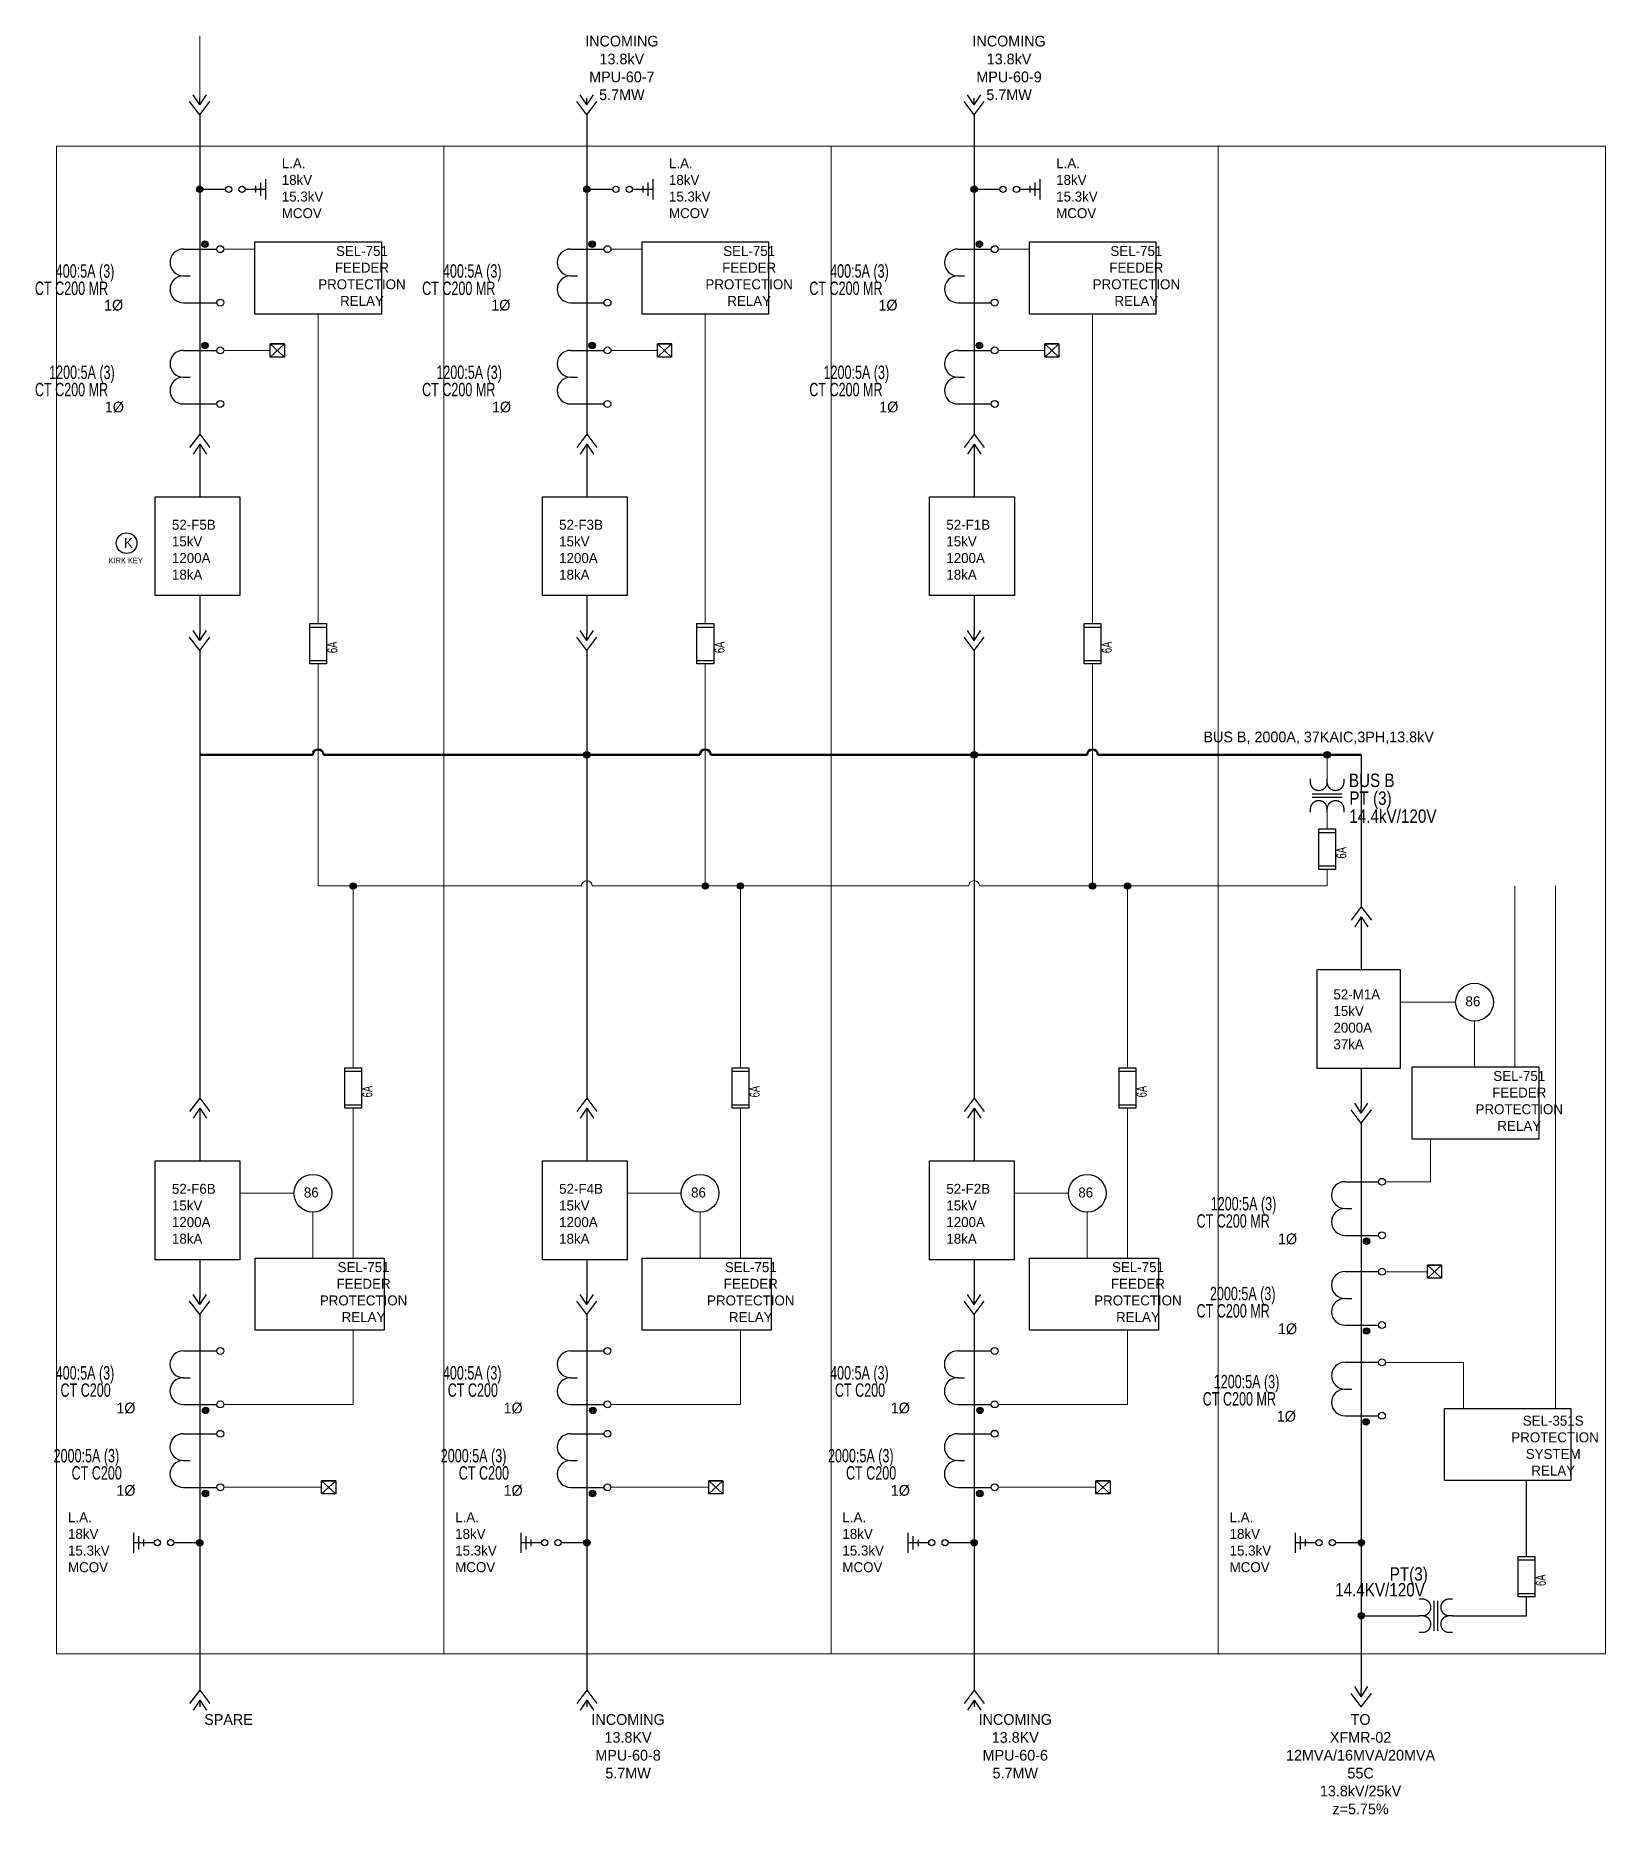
# Model space of a CAD drawing. Header units: metres. Extents: x 0 to 14.7, y 2.7 to 19.3.
import ezdxf
from ezdxf.enums import TextEntityAlignment as Align

# ---------------------------------------------------------------- set-up
doc = ezdxf.new("R2010")
doc.units = ezdxf.units.M
doc.header["$LTSCALE"] = 0.15
for name, color, linetype, lineweight in [('SLD_BUS', 5, 'Continuous', 50), ('SLD_CONTROL', 7, 'Continuous', 13), ('SLD_CUBICLE', 8, 'Continuous', 13), ('SLD_SYMS', 7, 'Continuous', 25), ('SLD_TEXT', 7, 'Continuous', 13), ('SLD_WIRE', 7, 'Continuous', 25)]:
    doc.layers.add(name, color=color, linetype=linetype, lineweight=lineweight)
doc.styles.add('WD', font='txt')

# ---------------------------------------------------------------- blocks, each defined once
blk = doc.blocks.new('VCN1PJ')
for p, q in [((0, 0.062), (-0.094, -0.062)), ((0, 0.062), (0.094, -0.062)), ((0, -0.031), (-0.062, -0.125)), ((0, -0.031), (0.062, -0.125)), ((0, -0.031), (0, -0.094))]:
    blk.add_line(p, q)
at = {"style": 'WD', "width": 0.7}
for tag, p in [('INST', (0.229, 0.85)), ('LOC', (-0.062, 0.68)), ('DESC1', (-0.062, 0.511)), ('DESC2', (-0.062, 0.354))]:
    blk.add_attdef(tag, text='', height=0.125, dxfattribs=at).set_placement(p, align=Align.RIGHT)
at = {"style": 'WD'}
blk.add_attdef('TAG1', text='', height=0.125, dxfattribs=at).set_placement((-0.062, 0.094), align=Align.RIGHT)
at = {"linetype": 'Continuous', "style": 'WD', "flags": 8}
blk.add_attdef('TERM02', (0.047, 0.062), '', height=0.125, dxfattribs=at)
at = {"style": 'WD'}
for tag, p, height, flags in [('WDBLKNAM', (-0.132, 0.045), 0.01, 9), ('FAMILY', (-0.132, 0.064), 0.01, 9), ('X2TERM02', (0, 0.062), 0.0125, 1), ('X2TERMDESC02', (0.026, 0.042), 0.01, 1), ('X8TERM01', (0, -0.094), 0.0125, 1), ('X8TERMDESC01', (0.013, -0.115), 0.01, 1)]:
    blk.add_attdef(tag, p, '', height=height, dxfattribs=dict(at, flags=flags))
at = {"linetype": 'Continuous', "style": 'WD', "flags": 9}
for tag, p in [('MFG', (-0.109, 0)), ('CAT', (-0.107, 0.019)), ('ASSYCODE', (-0.109, -0.014))]:
    blk.add_attdef(tag, text='', height=0.01, dxfattribs=at).set_placement(p, align=Align.CENTER)
at = {"style": 'WD'}
for tag, p in [('X4LINK', (-0.125, -0.062)), ('X1LINK', (0.125, -0.062))]:
    blk.add_attdef(tag, p, '', height=0.01, dxfattribs=at)
at = {"linetype": 'Continuous', "style": 'WD', "flags": 8}
blk.add_attdef('TERM01', text='', height=0.125, dxfattribs=at).set_placement((0.047, -0.156), align=Align.TOP_LEFT)
blk = doc.blocks.new('WDDOT')
for radius in [0.03, 0.0187, 0.00929]:
    blk.add_circle((0, 0), radius)
blk = doc.blocks.new('HGND2')
for p, q in [((0, 0.09375), (0, -0.09375)), ((0.046875, 0.0625), (0.046875, -0.0625)), ((0.09375, 0.03125), (0.09375, -0.03125))]:
    blk.add_line(p, q)
at = {"style": 'WD', "flags": 1}
blk.add_attdef('X4TERM01', (0, 0), '', height=0.01, dxfattribs=at)
blk = doc.blocks.new('VXF1CT')
for p, q in [((-0.344, 0.25), (-0.032, 0.25)), ((-0.344, 0), (-0.281, 0)), ((-0.344, -0.25), (-0.032, -0.25))]:
    blk.add_line(p, q)
for centre in [(0, 0.249), (0, -0.249)]:
    blk.add_circle(centre, 0.0322)
for centre in [(-0.344, 0.125), (-0.344, -0.125)]:
    blk.add_arc(centre, 0.125, 90, 270)
at = {"linetype": 'Continuous', "style": 'WD', "flags": 8}
for tag, p in [('TERM02', (-0.045, 0.267)), ('TERM01', (-0.055, -0.231))]:
    blk.add_attdef(tag, text='', height=0.125, dxfattribs=at).set_placement(p, align=Align.RIGHT)
at = {"style": 'WD'}
for tag, p, height, flags in [('FAMILY', (-0.196, 0.191), 0.01, 9), ('X2TERM02', (0, 0.281), 0.0125, 1), ('X1TERM02', (0.032, 0.249), 0.0125, 1), ('X8TERM01', (0, -0.283), 0.0125, 1), ('X1TERM01', (0.032, -0.251), 0.0125, 1)]:
    blk.add_attdef(tag, p, '', height=height, dxfattribs=dict(at, flags=flags))
at = {"linetype": 'Continuous', "style": 'WD', "flags": 9}
for tag, p in [('CAT', (-0.171, 0.162)), ('ASSYCODE', (-0.171, 0.119)), ('MFG', (-0.173, 0.143))]:
    blk.add_attdef(tag, text='', height=0.01, dxfattribs=at).set_placement(p, align=Align.CENTER)
at = {"style": 'WD'}
blk.add_attdef('TYPE', text='', height=0.125, dxfattribs=at).set_placement((-0.047, -0.047), align=Align.CENTER)
blk.add_attdef('TAG1', (0.281, 0.031), '', height=0.125, dxfattribs=at)
at = {"style": 'WD', "width": 0.7}
blk.add_attdef('RATING1', (0.281, -0.125), '', height=0.125, dxfattribs=at)
for tag, p in [('INST', (-0.227, -0.422)), ('LOC', (-0.201, -0.601)), ('DESC1', (-0.201, -0.757)), ('DESC2', (-0.201, -0.914))]:
    blk.add_attdef(tag, text='', height=0.125, dxfattribs=at).set_placement(p, align=Align.CENTER)
blk = doc.blocks.new('VFU1')
for p, q in [((-0.078, -0.188), (-0.078, 0.188)), ((-0.078, 0.188), (0.078, 0.188)), ((0.078, 0.188), (0.078, -0.188)), ((-0.078, 0.156), (0.078, 0.156)), ((-0.078, -0.156), (0.078, -0.156)), ((0.078, -0.188), (-0.078, -0.188))]:
    blk.add_line(p, q)
at = {"linetype": 'Continuous', "style": 'WD'}
for tag, height, flags, p in [('TERM01', 0.0625, 8, (-0.055, 0.207)), ('MFG', 0.01, 9, (-0.08, -0.088)), ('CAT', 0.01, 9, (-0.08, -0.073))]:
    blk.add_attdef(tag, text='', height=height, dxfattribs=dict(at, flags=flags)).set_placement(p, align=Align.RIGHT)
at = {"style": 'WD', "width": 0.7}
blk.add_attdef('RATING1', text='', height=0.0938, rotation=90, dxfattribs=at).set_placement((0, 0), align=Align.MIDDLE_CENTER)
at = {"color": 7, "style": 'WD', "flags": 1}
for tag, p in [('X2TERM01', (0, 0.188)), ('X8TERM02', (0, -0.188))]:
    blk.add_attdef(tag, p, '', height=0.0109, dxfattribs=at)
at = {"style": 'WD'}
for tag, p, height, width in [('INST', (0.281, 0.163), 0.0625, 0.7), ('TAG1', (0.158, -0.061), 0.109, 0.9), ('LOC', (0.281, 0.078), 0.0625, 0.7), ('DESC1', (0.281, -0.196), 0.0625, 0.7), ('DESC2', (0.281, -0.29), 0.0625, 0.7), ('DESC3', (0.281, -0.375), 0.0625, 0.7)]:
    blk.add_attdef(tag, p, '', height=height, dxfattribs=dict(at, width=width))
at = {"color": 7, "style": 'WD'}
for tag, p in [('X4LINK', (-0.125, 0)), ('X1LINK', (0.141, 0))]:
    blk.add_attdef(tag, p, '', height=0.01, dxfattribs=at)
at = {"linetype": 'Continuous', "style": 'WD', "flags": 9}
blk.add_attdef('ASSYCODE', text='', height=0.01, dxfattribs=at).set_placement((-0.098, -0.108), align=Align.CENTER)
at = {"style": 'WD', "flags": 9}
blk.add_attdef('FAMILY', text='', height=0.01, dxfattribs=at).set_placement((-0.08, -0.036), align=Align.RIGHT)
at = {"linetype": 'Continuous', "style": 'WD', "flags": 8}
blk.add_attdef('TERM02', text='', height=0.0625, dxfattribs=at).set_placement((-0.041, -0.213), align=Align.TOP_RIGHT)
blk = doc.blocks.new('VXF1T1_1-')
at = {"const_width": 0.0125}
for points in [[(-0.156, 0.156), (-0.156, 0.125)], [(-0.141, 0.016), (0.141, 0.016)], [(0, 0.156), (0, 0.125)], [(0.156, 0.156), (0.156, 0.125)], [(-0.156, -0.156), (-0.156, -0.125)], [(-0.141, -0.016), (0.141, -0.016)], [(0, -0.156), (0, -0.125)], [(0.156, -0.156), (0.156, -0.125)]]:
    blk.add_lwpolyline(points, dxfattribs=at)
for points in [[(-0.156, 0.125, 1.000009), (0, 0.125)], [(0, 0.125, 1.000009), (0.156, 0.125)], [(0, -0.125, 1.000009), (-0.156, -0.125)], [(0.156, -0.125, 1.000009), (0, -0.125)]]:
    blk.add_lwpolyline(points, format="xyb", dxfattribs=at)
at = {"linetype": 'Continuous', "style": 'WD', "width": 0.85, "flags": 8}
blk.add_attdef('TERM01', text='', height=0.125, dxfattribs=at).set_placement((-0.055, 0.238), align=Align.RIGHT)
at = {"style": 'WD', "width": 0.85}
for tag, p in [('INST', (0.203, 0.281)), ('LOC', (0.203, 0.109)), ('TAG1', (0.205, -0.061)), ('DESC1', (0.203, -0.234)), ('DESC2', (0.203, -0.406)), ('DESC3', (0.203, -0.578))]:
    blk.add_attdef(tag, p, '', height=0.125, dxfattribs=at)
at = {"color": 7, "style": 'WD', "flags": 1}
for tag, p in [('X2TERM01', (0, 0.156)), ('X8TERM02', (0, -0.156))]:
    blk.add_attdef(tag, p, '', height=0.0125, dxfattribs=at)
at = {"style": 'WD', "width": 0.85}
for tag, p in [('RATING1', (-0.281, 0.031)), ('RATING2', (-0.281, -0.141))]:
    blk.add_attdef(tag, text='', height=0.125, dxfattribs=at).set_placement(p, align=Align.RIGHT)
at = {"style": 'WD', "flags": 9}
for tag, p in [('WDBLKNAM', (-0.191, -0.153)), ('FAMILY', (-0.205, -0.021)), ('WDTYPE', (-0.191, -0.138))]:
    blk.add_attdef(tag, text='', height=0.01, dxfattribs=at).set_placement(p, align=Align.RIGHT)
at = {"linetype": 'Continuous', "style": 'WD', "flags": 9}
blk.add_attdef('ASSYCODE', text='', height=0.01, dxfattribs=at).set_placement((-0.216, -0.091), align=Align.CENTER)
for tag, p in [('MFG', (-0.205, -0.073)), ('CAT', (-0.205, -0.058))]:
    blk.add_attdef(tag, text='', height=0.01, dxfattribs=at).set_placement(p, align=Align.RIGHT)
at = {"linetype": 'Continuous', "style": 'WD', "width": 0.85, "flags": 8}
blk.add_attdef('TERM02', text='', height=0.125, dxfattribs=at).set_placement((-0.041, -0.213), align=Align.TOP_RIGHT)
blk = doc.blocks.new('HXF1T1_1-')
for points in [[(-0.156, 0, 0.0125, 0.0125, 0), (-0.126, 0, 0.0125, 0.0125, 1.005682), (-0.125, 0.156, 0, 0, 0)], [(0.156, 0, 0.0125, 0.0125, 0), (0.124, 0, 0.0125, 0.0125, 0.994377), (0.125, -0.156, 0, 0, 0)]]:
    blk.add_lwpolyline(points, format="xyseb")
at = {"const_width": 0.0125}
for points in [[(-0.156, 0.156), (-0.125, 0.156)], [(-0.016, -0.141), (-0.016, 0.141)], [(0.016, -0.141), (0.016, 0.141)], [(0.156, 0.156), (0.125, 0.156)], [(-0.156, -0.156), (-0.125, -0.156)], [(0.156, -0.156), (0.125, -0.156)]]:
    blk.add_lwpolyline(points, dxfattribs=at)
for points in [[(-0.125, -0.156, 1.000009), (-0.125, 0)], [(0.125, 0.156, 1.000009), (0.125, 0)]]:
    blk.add_lwpolyline(points, format="xyb", dxfattribs=at)
at = {"style": 'WD', "width": 0.85}
for tag, p in [('INST', (-0.012, 0.592)), ('LOC', (-0.012, 0.42)), ('TAG1', (-0.01, 0.25)), ('RATING1', (-0.01, -0.344)), ('RATING2', (-0.01, -0.516)), ('DESC1', (-0.01, -0.687)), ('DESC2', (-0.01, -0.859)), ('DESC3', (-0.01, -1.031))]:
    blk.add_attdef(tag, text='', height=0.125, dxfattribs=at).set_placement(p, align=Align.CENTER)
at = {"style": 'WD'}
for tag, p in [('X2LINK', (0, 0.156)), ('X8LINK', (0, -0.172))]:
    blk.add_attdef(tag, p, '', height=0.01, dxfattribs=at)
at = {"style": 'WD', "flags": 9}
blk.add_attdef('WDTYPE', text='', height=0.01, dxfattribs=at).set_placement((-0.221, 0.075), align=Align.RIGHT)
at = {"color": 7, "style": 'WD', "flags": 1}
for tag, p in [('X4TERM01', (-0.156, 0)), ('X1TERM02', (0.156, 0))]:
    blk.add_attdef(tag, p, '', height=0.0125, dxfattribs=at)
at = {"linetype": 'Continuous', "style": 'WD', "flags": 9}
for tag, p in [('ASSYCODE', (0.219, 0.062)), ('MFG', (0.228, 0.089)), ('CAT', (0.23, 0.108))]:
    blk.add_attdef(tag, text='', height=0.01, dxfattribs=at).set_placement(p, align=Align.CENTER)
at = {"style": 'WD', "flags": 9}
for tag, p in [('FAMILY', (0.206, 0.131)), ('CONTACT', (0.206, 0.04))]:
    blk.add_attdef(tag, p, '', height=0.01, dxfattribs=at)
at = {"linetype": 'Continuous', "style": 'WD', "flags": 8}
blk.add_attdef('TERM01', text='', height=0.125, dxfattribs=at).set_placement((-0.229, -0.031), align=Align.TOP_RIGHT)
blk.add_attdef('TERM02', text='', height=0.125, dxfattribs=at).set_placement((0.208, -0.031), align=Align.TOP_LEFT)

msp = doc.modelspace()

# ---------------------------------------------------------------- linework, layer by layer
at = {"layer": 'SLD_BUS'}
for p, q in [((1.577, 12.609), (2.631, 12.609)), ((2.731, 12.609), (6.241, 12.609)), ((6.341, 12.609), (9.851, 12.609)), ((9.951, 12.609), (12.407, 12.609))]:
    msp.add_line(p, q, dxfattribs=at)
for centre in [(2.681, 12.609), (6.291, 12.609), (9.901, 12.609)]:
    msp.add_arc(centre, 0.05, 0, 180, dxfattribs=at)
at = {"layer": 'SLD_CONTROL'}
for p, q in [((1.577, 18.68), (1.577, 19.3084)), ((1.801, 17.321), (2.092, 17.321)), ((5.411, 17.321), (5.702, 17.321)), ((9.021, 17.321), (9.312, 17.321)), ((2.681, 13.83), (2.681, 16.716)), ((6.291, 13.83), (6.291, 16.716)), ((9.901, 13.83), (9.901, 16.716)), ((1.801, 16.377), (2.235, 16.377)), ((5.411, 16.377), (5.845, 16.377)), ((9.021, 16.377), (9.455, 16.377)), ((2.681, 11.386), (2.681, 13.455)), ((6.291, 11.386), (6.291, 13.455)), ((9.901, 11.386), (9.901, 13.455)), ((12.0884, 12.3848), (12.0884, 12.6085)), ((12.0884, 11.9165), (12.0884, 12.0723)), ((12.0884, 11.386), (12.0884, 11.5415)), ((2.681, 11.386), (5.137, 11.386)), ((3.0076, 9.6906), (3.0076, 11.386)), ((5.237, 11.386), (8.747, 11.386)), ((6.6176, 9.6906), (6.6176, 11.386)), ((8.847, 11.386), (12.0884, 11.386)), ((10.2276, 9.6906), (10.2276, 11.386)), ((13.8378, 9.6998), (13.8378, 11.386)), ((14.2183, 6.5163), (14.2183, 11.386)), ((12.7707, 10.303), (13.2862, 10.303)), ((13.4624, 10.1269), (13.4624, 9.6998)), ((3.0076, 7.9183), (3.0076, 9.3156)), ((6.6176, 7.9183), (6.6176, 9.3156)), ((10.2276, 7.9183), (10.2276, 9.3156)), ((13.0531, 8.6289), (13.0531, 9.0274)), ((12.6311, 8.6289), (13.0531, 8.6289)), ((1.952, 8.522), (2.456, 8.522)), ((5.562, 8.522), (6.066, 8.522)), ((9.172, 8.522), (9.676, 8.522)), ((2.632, 8.345), (2.632, 7.918)), ((6.242, 8.345), (6.242, 7.918)), ((9.852, 8.345), (9.852, 7.918)), ((12.6311, 7.7913), (13.0243, 7.7913)), ((3.0076, 6.5545), (3.0076, 7.2459)), ((6.6176, 6.5545), (6.6176, 7.2459)), ((10.2276, 6.5545), (10.2276, 7.2459)), ((12.6311, 6.9464), (13.3593, 6.9464)), ((13.3593, 6.5129), (13.3593, 6.9464)), ((1.801, 6.5545), (3.0076, 6.5545)), ((5.411, 6.5545), (6.6176, 6.5545)), ((9.021, 6.5545), (10.2276, 6.5545)), ((1.8009, 5.7823), (2.7132, 5.7823)), ((5.4109, 5.7823), (6.3232, 5.7823)), ((9.0209, 5.7823), (9.9332, 5.7823))]:
    msp.add_line(p, q, dxfattribs=at)
for centre in [(5.187, 11.386), (8.797, 11.386)]:
    msp.add_arc(centre, 0.05, 0, 180, dxfattribs=at)
at = {"layer": 'SLD_CUBICLE'}
for points in [[(0.243, 18.281), (3.853, 18.281), (3.853, 4.231), (0.243, 4.231)], [(3.853, 18.281), (7.463, 18.281), (7.463, 4.231), (3.853, 4.231)], [(7.463, 18.281), (11.073, 18.281), (11.073, 4.231), (7.463, 4.231)], [(11.073, 18.281), (14.683, 18.281), (14.683, 4.231), (11.073, 4.231)]]:
    msp.add_lwpolyline(points, close=True, dxfattribs=at)
at = {"layer": 'SLD_SYMS'}
for p, q in [((2.3668, 16.4384), (2.2351, 16.4384)), ((2.2351, 16.3157), (2.3668, 16.4384)), ((2.2351, 16.4384), (2.3668, 16.3157)), ((5.9768, 16.4384), (5.8451, 16.4384)), ((5.8451, 16.3157), (5.9768, 16.4384)), ((5.8451, 16.4384), (5.9768, 16.3157)), ((9.5868, 16.4384), (9.4551, 16.4384)), ((9.4551, 16.3157), (9.5868, 16.4384)), ((9.4551, 16.4384), (9.5868, 16.3157)), ((13.156, 7.8527), (13.0243, 7.8527)), ((13.0243, 7.73), (13.156, 7.8527)), ((13.0243, 7.8527), (13.156, 7.73)), ((2.8449, 5.8436), (2.7132, 5.8436)), ((2.7132, 5.7209), (2.8449, 5.8436)), ((2.7132, 5.8436), (2.8449, 5.7209)), ((6.4549, 5.8436), (6.3232, 5.8436)), ((6.3232, 5.7209), (6.4549, 5.8436)), ((6.3232, 5.8436), (6.4549, 5.7209)), ((10.0649, 5.8436), (9.9332, 5.8436)), ((9.9332, 5.7209), (10.0649, 5.8436)), ((9.9332, 5.8436), (10.0649, 5.7209))]:
    msp.add_line(p, q, dxfattribs=at)
for points in [[(2.092, 17.388), (3.271, 17.388), (3.271, 16.716), (2.092, 16.716)], [(5.702, 17.388), (6.881, 17.388), (6.881, 16.716), (5.702, 16.716)], [(9.312, 17.388), (10.491, 17.388), (10.491, 16.716), (9.312, 16.716)], [(2.2351, 16.4384), (2.3668, 16.4384), (2.3668, 16.3157), (2.2351, 16.3157)], [(5.8451, 16.4384), (5.9768, 16.4384), (5.9768, 16.3157), (5.8451, 16.3157)], [(9.4551, 16.4384), (9.5868, 16.4384), (9.5868, 16.3157), (9.4551, 16.3157)], [(1.162, 15.013), (1.952, 15.013), (1.952, 14.092), (1.162, 14.092)], [(4.772, 15.013), (5.562, 15.013), (5.562, 14.092), (4.772, 14.092)], [(8.382, 15.013), (9.172, 15.013), (9.172, 14.092), (8.382, 14.092)], [(11.9941, 10.6065), (12.7707, 10.6065), (12.7707, 9.6859), (11.9941, 9.6859)], [(12.8824, 9.6998), (14.0611, 9.6998), (14.0611, 9.0274), (12.8824, 9.0274)], [(1.1622, 8.8231), (1.9518, 8.8231), (1.9518, 7.9025), (1.1622, 7.9025)], [(4.7722, 8.8231), (5.5618, 8.8231), (5.5618, 7.9025), (4.7722, 7.9025)], [(8.3822, 8.8231), (9.1718, 8.8231), (9.1718, 7.9025), (8.3822, 7.9025)], [(2.093, 7.9183), (3.2964, 7.9183), (3.2964, 7.2459), (2.093, 7.2459)], [(5.703, 7.9183), (6.9064, 7.9183), (6.9064, 7.2459), (5.703, 7.2459)], [(9.313, 7.9183), (10.5164, 7.9183), (10.5164, 7.2459), (9.313, 7.2459)], [(13.0243, 7.8527), (13.156, 7.8527), (13.156, 7.73), (13.0243, 7.73)], [(13.182, 6.5163), (14.3607, 6.5163), (14.3607, 5.8439), (13.182, 5.8439)], [(2.7132, 5.8436), (2.8449, 5.8436), (2.8449, 5.7209), (2.7132, 5.7209)], [(6.3232, 5.8436), (6.4549, 5.8436), (6.4549, 5.7209), (6.3232, 5.7209)], [(9.9332, 5.8436), (10.0649, 5.8436), (10.0649, 5.7209), (9.9332, 5.7209)]]:
    msp.add_lwpolyline(points, close=True, dxfattribs=at)
for centre, radius in [((1.847, 17.879), 0.029), ((1.972, 17.879), 0.029), ((5.457, 17.879), 0.029), ((5.582, 17.879), 0.029), ((9.067, 17.879), 0.029), ((9.192, 17.879), 0.029), ((0.8951, 14.5809), 0.0966), ((13.4624, 10.303), 0.1762), ((2.632, 8.522), 0.176), ((6.242, 8.522), 0.176), ((9.852, 8.522), 0.176), ((1.1823, 5.2651), 0.0289), ((1.3067, 5.2652), 0.0289), ((4.7923, 5.2651), 0.0289), ((4.9167, 5.2652), 0.0289), ((8.4023, 5.2651), 0.0289), ((8.5267, 5.2652), 0.0289), ((12.0125, 5.2651), 0.0289), ((12.1369, 5.2652), 0.0289)]:
    msp.add_circle(centre, radius, dxfattribs=at)
at = {"layer": 'SLD_WIRE'}
for p, q in [((1.577, 18.572), (1.577, 15.598)), ((5.187, 18.572), (5.187, 15.598)), ((8.797, 18.572), (8.797, 15.598)), ((1.577, 17.879), (1.818, 17.879)), ((2.001, 17.879), (2.194, 17.879)), ((5.187, 17.879), (5.428, 17.879)), ((5.611, 17.879), (5.804, 17.879)), ((8.797, 17.879), (9.038, 17.879)), ((9.221, 17.879), (9.414, 17.879)), ((1.577, 15.442), (1.577, 15.013)), ((5.187, 15.442), (5.187, 15.013)), ((8.797, 15.442), (8.797, 15.013)), ((1.577, 14.092), (1.577, 13.736)), ((5.187, 14.092), (5.187, 13.736)), ((8.797, 14.092), (8.797, 13.736)), ((1.577, 13.58), (1.577, 12.609)), ((5.187, 13.58), (5.187, 12.609)), ((8.797, 13.58), (8.797, 12.609)), ((1.577, 12.609), (1.577, 9.408)), ((5.187, 12.609), (5.187, 9.408)), ((8.797, 12.609), (8.797, 9.408)), ((12.407, 12.609), (12.407, 11.1916)), ((12.407, 11.0353), (12.407, 10.6065)), ((12.407, 9.6859), (12.407, 9.3303)), ((1.577, 9.252), (1.577, 8.8231)), ((5.187, 9.252), (5.187, 8.8231)), ((8.797, 9.252), (8.797, 8.8231)), ((12.407, 9.174), (12.407, 3.8927)), ((1.577, 7.9025), (1.577, 7.547)), ((5.187, 7.9025), (5.187, 7.547)), ((8.797, 7.9025), (8.797, 7.547)), ((1.577, 7.391), (1.577, 3.893)), ((5.187, 7.391), (5.187, 3.893)), ((8.797, 7.391), (8.797, 3.893)), ((13.948, 5.1364), (13.948, 5.8456)), ((1.1535, 5.2651), (0.9601, 5.2651)), ((1.577, 5.2652), (1.3355, 5.2652)), ((4.7635, 5.2651), (4.5701, 5.2651)), ((5.187, 5.2652), (4.9455, 5.2652)), ((8.3735, 5.2651), (8.1801, 5.2651)), ((8.797, 5.2652), (8.5555, 5.2652)), ((11.9837, 5.2651), (11.7903, 5.2651)), ((12.407, 5.2652), (12.1657, 5.2652)), ((13.948, 4.5847), (13.948, 4.7614)), ((12.407, 4.5847), (12.9453, 4.5847)), ((13.2578, 4.5847), (13.948, 4.5847))]:
    msp.add_line(p, q, dxfattribs=at)

# ---------------------------------------------------------------- block references
at = {"layer": 'SLD_SYMS', "rotation": 180}
for name, p in [('VCN1PJ', (1.577, 18.635)), ('VCN1PJ', (5.187, 18.635)), ('VCN1PJ', (8.797, 18.635)), ('HGND2', (2.194, 17.879)), ('HGND2', (5.804, 17.879)), ('HGND2', (9.414, 17.879)), ('VCN1PJ', (1.577, 13.643)), ('VCN1PJ', (5.187, 13.643)), ('VCN1PJ', (8.797, 13.643)), ('VCN1PJ', (12.407, 9.237)), ('VCN1PJ', (1.577, 7.453)), ('VCN1PJ', (5.187, 7.453)), ('VCN1PJ', (8.797, 7.453)), ('VCN1PJ', (12.407, 3.799))]:
    msp.add_blockref(name, p, dxfattribs=at)
at = {"layer": 'SLD_SYMS'}
for name, p in [('WDDOT', (1.577, 17.879)), ('WDDOT', (5.187, 17.879)), ('WDDOT', (8.797, 17.879)), ('WDDOT', (1.626, 17.367)), ('WDDOT', (5.236, 17.367)), ('WDDOT', (8.846, 17.367)), ('WDDOT', (1.626, 16.423)), ('WDDOT', (5.236, 16.423)), ('WDDOT', (8.846, 16.423)), ('VCN1PJ', (1.577, 15.535)), ('VCN1PJ', (5.187, 15.535)), ('VCN1PJ', (8.797, 15.535)), ('WDDOT', (5.187, 12.609)), ('WDDOT', (8.797, 12.609)), ('WDDOT', (12.0884, 12.6085)), ('WDDOT', (3.0076, 11.386)), ('WDDOT', (6.291, 11.386)), ('WDDOT', (6.6176, 11.386)), ('WDDOT', (9.901, 11.386)), ('WDDOT', (10.2276, 11.386)), ('VCN1PJ', (12.407, 11.129)), ('VCN1PJ', (1.577, 9.346)), ('VCN1PJ', (5.187, 9.346)), ('VCN1PJ', (8.797, 9.346)), ('WDDOT', (12.456, 8.0759)), ('WDDOT', (12.456, 7.2383)), ('WDDOT', (1.632, 6.4985)), ('WDDOT', (5.242, 6.4985)), ('WDDOT', (8.852, 6.4985)), ('WDDOT', (12.451, 6.3913)), ('WDDOT', (1.63, 5.7233)), ('WDDOT', (5.24, 5.7233)), ('WDDOT', (8.85, 5.7233)), ('HGND2', (0.9601, 5.2651)), ('HGND2', (4.5701, 5.2651)), ('HGND2', (8.1801, 5.2651)), ('HGND2', (11.7903, 5.2651)), ('WDDOT', (1.577, 5.2652)), ('WDDOT', (5.187, 5.2652)), ('WDDOT', (8.797, 5.2652)), ('WDDOT', (12.407, 5.2652)), ('WDDOT', (12.407, 4.5847)), ('VCN1PJ', (1.577, 3.83)), ('VCN1PJ', (5.187, 3.83)), ('VCN1PJ', (8.797, 3.83))]:
    msp.add_blockref(name, p, dxfattribs=at)
ref = msp.add_blockref('VXF1CT', (1.769, 17.072), dxfattribs=at)
ref.add_attrib('DESC1', '400:5A (3)', dxfattribs={"layer": '0', "height": 0.125, "style": 'WD', "width": 0.7}).set_placement((0.508, 17.055), align=Align.CENTER)
ref.add_attrib('DESC2', 'CT C200 MR', dxfattribs={"layer": '0', "height": 0.125, "style": 'WD', "width": 0.7}).set_placement((0.382, 16.894), align=Align.CENTER)
ref = msp.add_blockref('VXF1CT', (5.379, 17.072), dxfattribs=at)
ref.add_attrib('DESC1', '400:5A (3)', dxfattribs={"layer": '0', "height": 0.125, "style": 'WD', "width": 0.7}).set_placement((4.118, 17.055), align=Align.CENTER)
ref.add_attrib('DESC2', 'CT C200 MR', dxfattribs={"layer": '0', "height": 0.125, "style": 'WD', "width": 0.7}).set_placement((3.992, 16.894), align=Align.CENTER)
ref = msp.add_blockref('VXF1CT', (8.989, 17.072), dxfattribs=at)
ref.add_attrib('DESC1', '400:5A (3)', dxfattribs={"layer": '0', "height": 0.125, "style": 'WD', "width": 0.7}).set_placement((7.728, 17.055), align=Align.CENTER)
ref.add_attrib('DESC2', 'CT C200 MR', dxfattribs={"layer": '0', "height": 0.125, "style": 'WD', "width": 0.7}).set_placement((7.602, 16.894), align=Align.CENTER)
ref = msp.add_blockref('VXF1CT', (1.769, 16.128), dxfattribs=at)
ref.add_attrib('DESC1', '1200:5A (3)', dxfattribs={"layer": '0', "height": 0.125, "style": 'WD', "width": 0.7}).set_placement((0.479, 16.111), align=Align.CENTER)
ref.add_attrib('DESC2', 'CT C200 MR', dxfattribs={"layer": '0', "height": 0.125, "style": 'WD', "width": 0.7}).set_placement((0.382, 15.95), align=Align.CENTER)
ref = msp.add_blockref('VXF1CT', (5.379, 16.128), dxfattribs=at)
ref.add_attrib('DESC1', '1200:5A (3)', dxfattribs={"layer": '0', "height": 0.125, "style": 'WD', "width": 0.7}).set_placement((4.089, 16.111), align=Align.CENTER)
ref.add_attrib('DESC2', 'CT C200 MR', dxfattribs={"layer": '0', "height": 0.125, "style": 'WD', "width": 0.7}).set_placement((3.992, 15.95), align=Align.CENTER)
ref = msp.add_blockref('VXF1CT', (8.989, 16.128), dxfattribs=at)
ref.add_attrib('DESC1', '1200:5A (3)', dxfattribs={"layer": '0', "height": 0.125, "style": 'WD', "width": 0.7}).set_placement((7.699, 16.111), align=Align.CENTER)
ref.add_attrib('DESC2', 'CT C200 MR', dxfattribs={"layer": '0', "height": 0.125, "style": 'WD', "width": 0.7}).set_placement((7.602, 15.95), align=Align.CENTER)
ref = msp.add_blockref('VFU1', (2.681, 13.643), dxfattribs=at)
ref.add_attrib('RATING1', '6A', dxfattribs={"layer": '0', "height": 0.09375, "rotation": 90, "style": 'WD', "width": 0.7}).set_placement((2.8133, 13.6098), align=Align.MIDDLE_CENTER)
ref = msp.add_blockref('VFU1', (6.291, 13.643), dxfattribs=at)
ref.add_attrib('RATING1', '6A', dxfattribs={"layer": '0', "height": 0.09375, "rotation": 90, "style": 'WD', "width": 0.7}).set_placement((6.4233, 13.6098), align=Align.MIDDLE_CENTER)
ref = msp.add_blockref('VFU1', (9.901, 13.643), dxfattribs=at)
ref.add_attrib('RATING1', '6A', dxfattribs={"layer": '0', "height": 0.09375, "rotation": 90, "style": 'WD', "width": 0.7}).set_placement((10.0333, 13.6098), align=Align.MIDDLE_CENTER)
ref = msp.add_blockref('VXF1T1_1-', (12.0884, 12.2286), dxfattribs=at)
ref.add_attrib('DESC2', 'PT (3)', (12.295, 12.1425), dxfattribs={"layer": '0', "height": 0.125, "style": 'WD', "width": 0.85})
ref.add_attrib('DESC1', 'BUS B', (12.2908, 12.3081), dxfattribs={"layer": '0', "height": 0.125, "style": 'WD', "width": 0.85})
ref.add_attrib('DESC3', '14.4kV/120V', (12.2945, 11.9744), dxfattribs={"layer": '0', "height": 0.125, "style": 'WD', "width": 0.85})
ref = msp.add_blockref('VFU1', (12.0884, 11.729), dxfattribs=at)
ref.add_attrib('RATING1', '6A', dxfattribs={"layer": '0', "height": 0.09375, "rotation": 90, "style": 'WD', "width": 0.7}).set_placement((12.2207, 11.6958), align=Align.MIDDLE_CENTER)
ref = msp.add_blockref('VFU1', (3.008, 9.503), dxfattribs=at)
ref.add_attrib('RATING1', '6A', dxfattribs={"layer": '0', "height": 0.09375, "rotation": 90, "style": 'WD', "width": 0.7}).set_placement((3.1403, 9.4698), align=Align.MIDDLE_CENTER)
ref = msp.add_blockref('VFU1', (6.618, 9.503), dxfattribs=at)
ref.add_attrib('RATING1', '6A', dxfattribs={"layer": '0', "height": 0.09375, "rotation": 90, "style": 'WD', "width": 0.7}).set_placement((6.7503, 9.4698), align=Align.MIDDLE_CENTER)
ref = msp.add_blockref('VFU1', (10.228, 9.503), dxfattribs=at)
ref.add_attrib('RATING1', '6A', dxfattribs={"layer": '0', "height": 0.09375, "rotation": 90, "style": 'WD', "width": 0.7}).set_placement((10.3603, 9.4698), align=Align.MIDDLE_CENTER)
ref = msp.add_blockref('VXF1CT', (12.5989, 8.3799), dxfattribs=at)
ref.add_attrib('DESC1', '1200:5A (3)', dxfattribs={"layer": '0', "height": 0.125, "style": 'WD', "width": 0.7}).set_placement((11.3087, 8.3625), align=Align.CENTER)
ref.add_attrib('DESC2', 'CT C200 MR', dxfattribs={"layer": '0', "height": 0.125, "style": 'WD', "width": 0.7}).set_placement((11.2122, 8.2018), align=Align.CENTER)
ref = msp.add_blockref('VXF1CT', (12.5989, 7.5423), dxfattribs=at)
ref.add_attrib('DESC1', '2000:5A (3)', dxfattribs={"layer": '0', "height": 0.125, "style": 'WD', "width": 0.7}).set_placement((11.3014, 7.5249), align=Align.CENTER)
ref.add_attrib('DESC2', 'CT C200 MR', dxfattribs={"layer": '0', "height": 0.125, "style": 'WD', "width": 0.7}).set_placement((11.2122, 7.3642), align=Align.CENTER)
ref = msp.add_blockref('VXF1CT', (1.7687, 6.8035), dxfattribs=at)
ref.add_attrib('DESC1', '400:5A (3)', dxfattribs={"layer": '0', "height": 0.125, "style": 'WD', "width": 0.7}).set_placement((0.5076, 6.7861), align=Align.CENTER)
ref.add_attrib('DESC2', 'CT C200', dxfattribs={"layer": '0', "height": 0.125, "style": 'WD', "width": 0.7}).set_placement((0.5132, 6.6254), align=Align.CENTER)
ref = msp.add_blockref('VXF1CT', (5.3787, 6.8035), dxfattribs=at)
ref.add_attrib('DESC1', '400:5A (3)', dxfattribs={"layer": '0', "height": 0.125, "style": 'WD', "width": 0.7}).set_placement((4.1176, 6.7861), align=Align.CENTER)
ref.add_attrib('DESC2', 'CT C200', dxfattribs={"layer": '0', "height": 0.125, "style": 'WD', "width": 0.7}).set_placement((4.1232, 6.6254), align=Align.CENTER)
ref = msp.add_blockref('VXF1CT', (8.9887, 6.8035), dxfattribs=at)
ref.add_attrib('DESC1', '400:5A (3)', dxfattribs={"layer": '0', "height": 0.125, "style": 'WD', "width": 0.7}).set_placement((7.7276, 6.7861), align=Align.CENTER)
ref.add_attrib('DESC2', 'CT C200', dxfattribs={"layer": '0', "height": 0.125, "style": 'WD', "width": 0.7}).set_placement((7.7332, 6.6254), align=Align.CENTER)
ref = msp.add_blockref('VXF1CT', (12.5989, 6.6973), dxfattribs=at)
ref.add_attrib('DESC1', '1200:5A (3)', dxfattribs={"layer": '0', "height": 0.125, "style": 'WD', "width": 0.7}).set_placement((11.3369, 6.7045), align=Align.CENTER)
ref.add_attrib('DESC2', 'CT C200 MR', dxfattribs={"layer": '0', "height": 0.125, "style": 'WD', "width": 0.7}).set_placement((11.27, 6.5438), align=Align.CENTER)
ref = msp.add_blockref('VXF1CT', (1.7687, 6.0313), dxfattribs=at)
ref.add_attrib('DESC1', '2000:5A (3)', dxfattribs={"layer": '0', "height": 0.125, "style": 'WD', "width": 0.7}).set_placement((0.5205, 6.0139), align=Align.CENTER)
ref.add_attrib('DESC2', 'CT C200', dxfattribs={"layer": '0', "height": 0.125, "style": 'WD', "width": 0.7}).set_placement((0.6167, 5.8532), align=Align.CENTER)
ref = msp.add_blockref('VXF1CT', (5.3787, 6.0313), dxfattribs=at)
ref.add_attrib('DESC1', '2000:5A (3)', dxfattribs={"layer": '0', "height": 0.125, "style": 'WD', "width": 0.7}).set_placement((4.1305, 6.0139), align=Align.CENTER)
ref.add_attrib('DESC2', 'CT C200', dxfattribs={"layer": '0', "height": 0.125, "style": 'WD', "width": 0.7}).set_placement((4.2267, 5.8532), align=Align.CENTER)
ref = msp.add_blockref('VXF1CT', (8.9887, 6.0313), dxfattribs=at)
ref.add_attrib('DESC1', '2000:5A (3)', dxfattribs={"layer": '0', "height": 0.125, "style": 'WD', "width": 0.7}).set_placement((7.7405, 6.0139), align=Align.CENTER)
ref.add_attrib('DESC2', 'CT C200', dxfattribs={"layer": '0', "height": 0.125, "style": 'WD', "width": 0.7}).set_placement((7.8367, 5.8532), align=Align.CENTER)
ref = msp.add_blockref('HXF1T1_1-', (13.1015, 4.5847), dxfattribs=at)
ref.add_attrib('DESC2', '14.4KV/120V', dxfattribs={"layer": '0', "height": 0.125, "style": 'WD', "width": 0.85}).set_placement((12.5813, 4.7645), align=Align.CENTER)
ref.add_attrib('DESC1', 'PT(3)', dxfattribs={"layer": '0', "height": 0.125, "style": 'WD', "width": 0.85}).set_placement((12.8492, 4.9115), align=Align.CENTER)
ref = msp.add_blockref('VFU1', (13.948, 4.9489), dxfattribs=at)
ref.add_attrib('RATING1', '6A', dxfattribs={"layer": '0', "height": 0.09375, "rotation": 90, "style": 'WD', "width": 0.7}).set_placement((14.0803, 4.9157), align=Align.MIDDLE_CENTER)

# ---------------------------------------------------------------- texts
at = {"layer": 'SLD_TEXT', "attachment_point": 1}
for s, insert, char_height in [('\\pxqc;INCOMING\\P13.8kV\\PMPU-60-7\\P5.7MW', (5.171, 19.31), 0.1), ('\\pxqc;INCOMING\\P13.8kV\\PMPU-60-9\\P5.7MW', (8.781, 19.31), 0.1), ('L.A.\\P18kV\\P15.3kV\\PMCOV', (2.342, 18.168), 0.093), ('L.A.\\P18kV\\P15.3kV\\PMCOV', (5.952, 18.168), 0.093), ('L.A.\\P18kV\\P15.3kV\\PMCOV', (9.562, 18.168), 0.093), ('\\pxqc;SEL-751\\PFEEDER\\PPROTECTION\\PRELAY', (2.682, 17.35), 0.093), ('\\pxqc;SEL-751\\PFEEDER\\PPROTECTION\\PRELAY', (6.292, 17.35), 0.093), ('\\pxqc;SEL-751\\PFEEDER\\PPROTECTION\\PRELAY', (9.902, 17.35), 0.093), ('\\pxqc;1%%C', (0.685, 16.849), 0.1), ('\\pxqc;1%%C', (4.295, 16.849), 0.1), ('\\pxqc;1%%C', (7.905, 16.849), 0.1), ('\\pxqc;1%%C', (0.692, 15.9), 0.1), ('\\pxqc;1%%C', (4.302, 15.9), 0.1), ('\\pxqc;1%%C', (7.912, 15.9), 0.1), ('52-F5B\\P15kV\\P1200A\\P18kA', (1.318, 14.799), 0.093), ('52-F3B\\P15kV\\P1200A\\P18kA', (4.928, 14.799), 0.093), ('52-F1B\\P15kV\\P1200A\\P18kA', (8.538, 14.799), 0.093), ('\\pxqc;K', (0.8666, 14.6297), 0.093), ('\\pxqc;KIRK KEY', (0.7273, 14.4444), 0.05), ('BUS B, 2000A, 37KAIC,3PH,13.8kV', (10.9351, 12.825), 0.1), ('52-M1A\\P15kV\\P2000A\\P37kA', (12.147, 10.422), 0.093), ('\\pxqc;86', (13.378, 10.358), 0.093), ('\\pxqc;SEL-751\\PFEEDER\\PPROTECTION\\PRELAY', (13.472, 9.662), 0.093), ('52-F6B\\P15kV\\P1200A\\P18kA', (1.318, 8.61), 0.093), ('\\pxqc;86', (2.548, 8.576), 0.093), ('52-F4B\\P15kV\\P1200A\\P18kA', (4.928, 8.61), 0.093), ('\\pxqc;86', (6.158, 8.576), 0.093), ('52-F2B\\P15kV\\P1200A\\P18kA', (8.538, 8.61), 0.093), ('\\pxqc;86', (9.768, 8.576), 0.093), ('\\pxqc;1%%C', (11.63, 8.147), 0.1), ('\\pxqc;SEL-751\\PFEEDER\\PPROTECTION\\PRELAY', (2.697, 7.88), 0.093), ('\\pxqc;SEL-751\\PFEEDER\\PPROTECTION\\PRELAY', (6.307, 7.88), 0.093), ('\\pxqc;SEL-751\\PFEEDER\\PPROTECTION\\PRELAY', (9.917, 7.88), 0.093), ('\\pxqc;1%%C', (11.63, 7.309), 0.1), ('\\pxqc;1%%C', (0.8, 6.571), 0.1), ('\\pxqc;1%%C', (4.41, 6.571), 0.1), ('\\pxqc;1%%C', (8.02, 6.571), 0.1), ('\\pxqc;1%%C', (11.619, 6.494), 0.1), ('\\pxqc;SEL-351S\\P PROTECTION\\PSYSTEM \\PRELAY', (13.771, 6.449), 0.093), ('\\pxqc;1%%C', (0.8, 5.803), 0.1), ('\\pxqc;1%%C', (4.41, 5.803), 0.1), ('\\pxqc;1%%C', (8.02, 5.803), 0.1), ('L.A.\\P18kV\\P15.3kV\\PMCOV', (0.349, 5.549), 0.093), ('L.A.\\P18kV\\P15.3kV\\PMCOV', (3.959, 5.549), 0.093), ('L.A.\\P18kV\\P15.3kV\\PMCOV', (7.569, 5.549), 0.093), ('L.A.\\P18kV\\P15.3kV\\PMCOV', (11.179, 5.549), 0.093), ('\\pxqc;SPARE', (1.619, 3.668), 0.1), ('\\pxqc;INCOMING\\P13.8KV\\PMPU-60-8\\P5.7MW', (5.229, 3.668), 0.1), ('\\pxqc;INCOMING\\P13.8KV\\PMPU-60-6\\P5.7MW', (8.839, 3.668), 0.1), ('\\pxqc;TO\\PXFMR-02\\P12MVA/16MVA/20MVA\\P55C\\P13.8kV/25kV\\Pz=5.75%', (11.705, 3.668), 0.1)]:
    msp.add_mtext(s, dxfattribs=dict(at, insert=insert, char_height=char_height))

doc.saveas('drawing.dxf')
